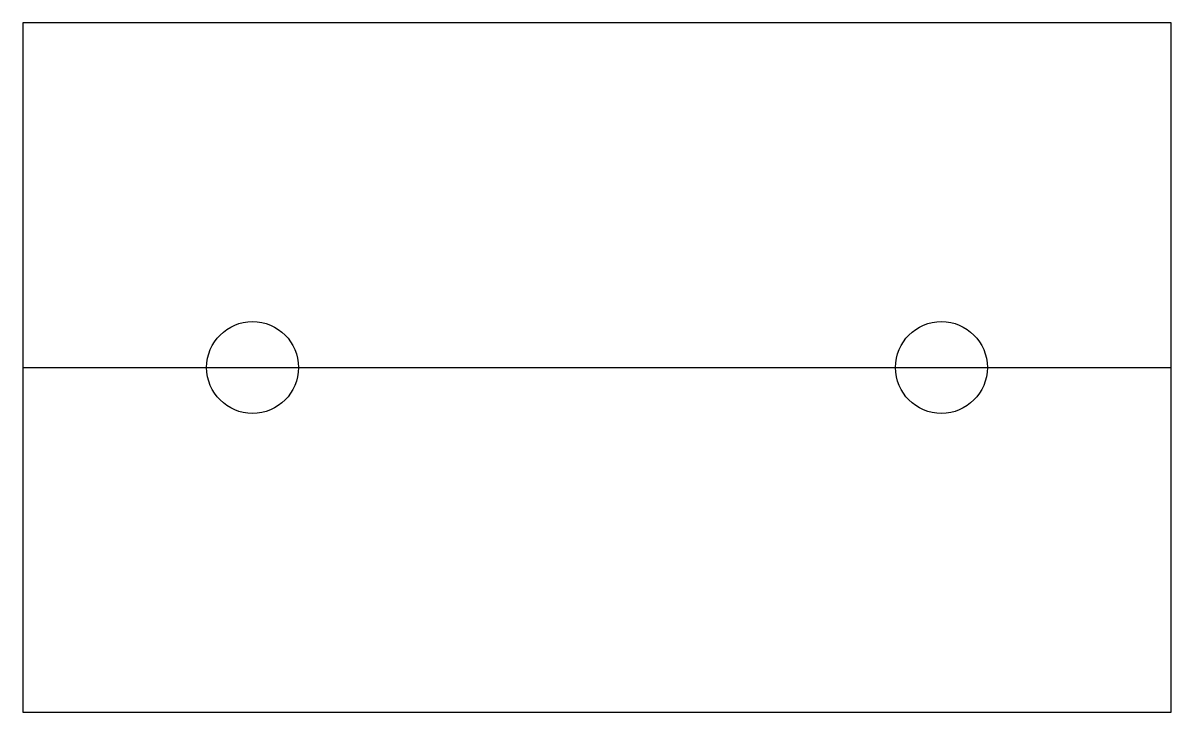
# Model space of a CAD drawing. Header units: metres. Extents: x 0 to 100, y 0 to 60.
import ezdxf

# ---------------------------------------------------------------- set-up
doc = ezdxf.new("R2010")
doc.units = ezdxf.units.M
for name, color, linetype in [('CENTER', 5, 'Continuous'), ('HOLE', 1, 'Continuous'), ('OUTER', 7, 'Continuous')]:
    doc.layers.add(name, color=color, linetype=linetype)

msp = doc.modelspace()

# ---------------------------------------------------------------- linework, layer by layer
at = {"layer": 'CENTER'}
msp.add_line((0, 30), (100, 30), dxfattribs=at)
at = {"layer": 'HOLE'}
for centre in [(20, 30), (80, 30)]:
    msp.add_circle(centre, 4, dxfattribs=at)
at = {"layer": 'OUTER'}
msp.add_lwpolyline([(0, 0), (100, 0), (100, 60), (0, 60), (0, 0)], dxfattribs=at)

doc.saveas('drawing.dxf')
